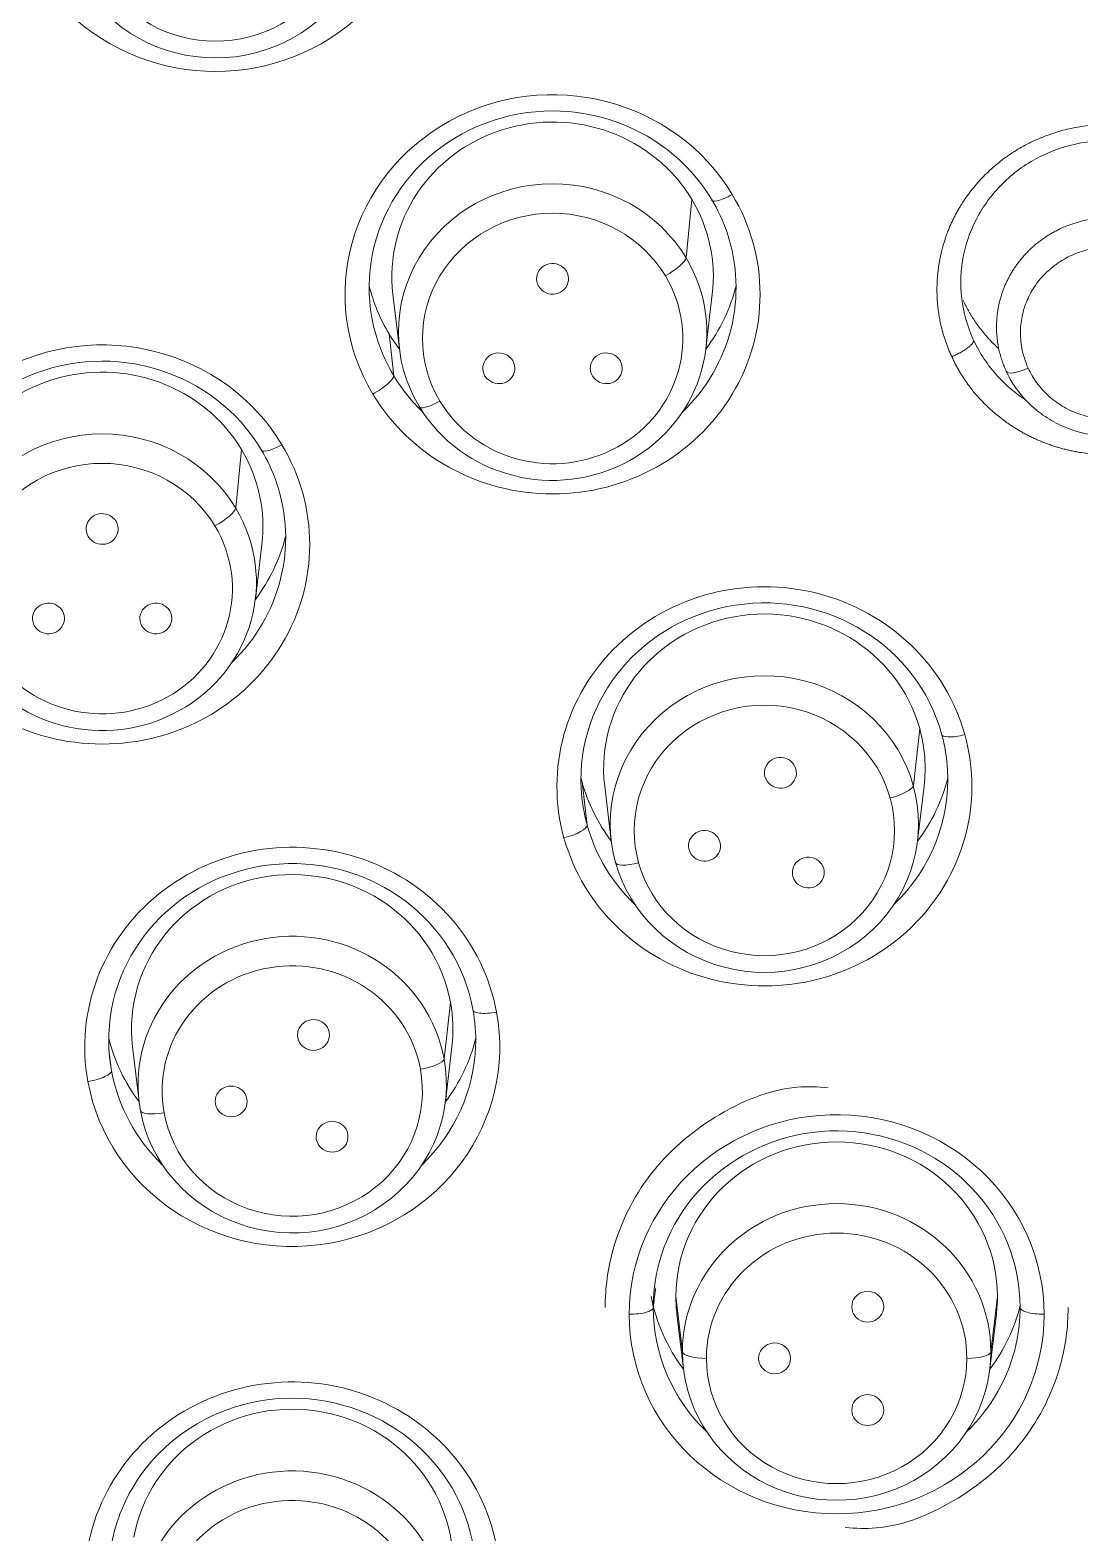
# Model space of a CAD drawing. Extents: x 19821 to 22981, y -91 to 2224.
# Drawn here: x 20761.35 to 20774.47, y 1210.34 to 1229.11 of the extents above; entities that cross this region are included whole.
import ezdxf

# ---------------------------------------------------------------- set-up
doc = ezdxf.new("R2010")
doc.units = 0
doc.header["$LTSCALE"] = 10
doc.header["$MEASUREMENT"] = 0
doc.layers.add('1', color=7, linetype='CONTINUOUS')

msp = doc.modelspace()

# ---------------------------------------------------------------- linework, layer by layer
at = {"layer": '1', "color": 7, "linetype": 'Continuous', "lineweight": 13}
for p, q in [((20769.55, 1226.265), (20769.621, 1226.996)), ((20765.895, 1224.793), (20765.838, 1225.315)), ((20763.921, 1223.141), (20763.991, 1223.872)), ((20772.39, 1219.675), (20772.469, 1220.387)), ((20768.313, 1219.181), (20768.25, 1219.718)), ((20766.525, 1216.262), (20766.606, 1216.968)), ((20762.369, 1216.114), (20762.337, 1216.381)), ((20769.422, 1213.294), (20769.504, 1212.602)), ((20773.44, 1213.294), (20773.358, 1212.602))]:
    msp.add_line(p, q, dxfattribs=at)
at = {"layer": '1', "color": 7, "linetype": 'Continuous', "lineweight": 18}
for p, q in [((20765.885, 1225.811), (20765.966, 1225.128)), ((20769.795, 1225.128), (20769.877, 1225.811)), ((20764.166, 1222.004), (20764.248, 1222.687)), ((20768.532, 1219.667), (20768.613, 1218.984)), ((20772.443, 1218.984), (20772.524, 1219.667)), ((20762.631, 1216.413), (20762.712, 1215.73)), ((20766.542, 1215.73), (20766.623, 1216.413)), ((20769.435, 1213.074), (20769.516, 1212.391)), ((20773.346, 1212.391), (20773.427, 1213.074))]:
    msp.add_line(p, q, dxfattribs=at)
for centre, major_axis, ratio, start_param, end_param in [((20744.931, 1212.861), (62.577, 0), 0.961262, 0, 3.141593), ((20744.931, 1212.247), (-60.5, 0), 0.961262, 2.420581, 4.712389), ((20744.931, 1212.384), (60, 0), 0.961262, 4.72417, 7.853982), ((20744.931, 1212.384), (-59.925, 0), 0.961262, 1.570796, 4.712389), ((20763.669, 1230.615), (-1.927, 0), 0.961262, 0.785398, 3.926991), ((20767.881, 1225.896), (2.293, 0), 0.961262, 0.523599, 3.45734), ((20767.881, 1226.031), (-2.009, 0), 0.961262, 3.665191, 6.39715), ((20767.881, 1225.339), (-1.927, 0), 0.961262, 3.665191, 6.806784), ((20767.881, 1226.031), (-2.009, 0), 0.961262, 3.027595, 3.665191), ((20767.881, 1225.896), (2.293, 0), 0.961262, 0.315747, 0.523599), ((20767.881, 1225.896), (2.293, 0), 0.961262, 5.496671, 6.598932), ((20767.881, 1225.339), (-1.927, 0), 0.961262, 0.523599, 3.665191), ((20767.881, 1226.449), (2.359, 0), 0.961262, 3.377883, 3.665191), ((20767.881, 1226.449), (2.359, 0), 0.961262, 5.65917, 6.046862), ((20762.252, 1222.771), (2.293, 0), 0.961262, 0.523599, 3.45734), ((20767.881, 1225.896), (2.293, 0), 0.961262, 3.45734, 3.665191), ((20767.881, 1226.449), (2.359, 0), 0.961262, 3.665191, 3.765575), ((20762.252, 1222.907), (-2.009, 0), 0.961262, 3.665191, 6.39715), ((20773.825, 1224.971), (-0.272, -0.126), 0.251833, 6.238278, 7.737806), ((20767.881, 1225.896), (2.293, 0), 0.961262, 3.665191, 3.928082), ((20762.252, 1222.215), (-1.927, 0), 0.961262, 3.665191, 6.806784), ((20762.252, 1222.907), (-2.009, 0), 0.961262, 3.027595, 3.665191), ((20762.252, 1222.771), (2.293, 0), 0.961262, 0.315747, 0.523599), ((20762.252, 1222.771), (2.293, 0), 0.961262, 5.496717, 6.598932), ((20762.252, 1222.215), (-1.927, 0), 0.961262, 0.523599, 3.665191), ((20762.252, 1223.325), (2.359, 0), 0.961262, 5.65917, 6.046862), ((20770.528, 1219.752), (2.293, 0), 0.961262, 0.261799, 3.19554), ((20770.528, 1219.887), (-2.009, 0), 0.961262, 3.403392, 6.397133), ((20770.528, 1219.195), (-1.927, 0), 0.961262, 3.403392, 6.544985), ((20770.528, 1219.887), (-2.009, 0), 0.961262, 3.027579, 3.403392), ((20770.528, 1219.752), (2.293, 0), 0.961262, 0.053948, 0.261799), ((20770.528, 1220.305), (2.359, 0), 0.961262, 3.377866, 3.403392), ((20770.528, 1219.752), (2.293, 0), 0.961262, 5.496708, 6.337133), ((20770.528, 1220.305), (2.359, 0), 0.961262, 5.659203, 6.046846), ((20770.528, 1219.752), (2.293, 0), 0.961262, 3.19554, 3.403392), ((20770.528, 1220.305), (2.359, 0), 0.961262, 3.403392, 3.765608), ((20770.528, 1219.195), (-1.927, 0), 0.961262, 0.261799, 3.403392), ((20770.528, 1219.752), (2.293, 0), 0.961262, 3.403392, 3.928073), ((20764.627, 1216.497), (2.293, 0), 0.961262, 0.174533, 3.108274), ((20764.627, 1216.632), (-2.009, 0), 0.961262, 3.316126, 6.397145), ((20764.627, 1215.941), (-1.927, 0), 0.961262, 3.316126, 6.457718), ((20764.627, 1216.632), (-2.009, 0), 0.961262, 3.02759, 3.316126), ((20764.627, 1216.497), (2.293, 0), 0.961262, 6.249866, 6.457718), ((20764.627, 1216.497), (2.293, 0), 0.961262, 3.108274, 3.316126), ((20764.627, 1217.05), (2.359, 0), 0.961262, 3.377927, 3.76557), ((20764.627, 1216.497), (2.293, 0), 0.961262, 5.49672, 6.249866), ((20764.627, 1217.05), (2.359, 0), 0.961262, 5.659214, 6.046857), ((20764.627, 1215.941), (-1.927, 0), 0.961262, 0.174533, 3.316126), ((20764.627, 1216.497), (2.293, 0), 0.961262, 3.316126, 3.928086), ((20771.431, 1213.073), (2.593, 0), 0.961262, 1.602654, 3.141593), ((20771.431, 1213.159), (2.293, 0), 0.961262, 0, 2.933741), ((20771.431, 1213.294), (-2.009, 0), 0.961262, 3.141593, 6.283185), ((20771.431, 1212.602), (-1.927, 0), 0.961262, 3.141593, 6.283185), ((20771.431, 1213.712), (2.359, 0), 0.961262, 3.325572, 3.765591), ((20771.431, 1213.294), (-2.009, 0), 0.961262, 0, 0.113981), ((20771.431, 1213.294), (-2.009, 0), 0.961262, 3.027612, 3.141593), ((20771.431, 1213.159), (2.293, 0), 0.961262, 3.141593, 3.92811), ((20771.431, 1213.712), (2.359, 0), 0.961262, 5.659186, 6.046878), ((20771.431, 1213.159), (2.293, 0), 0.961262, 6.075333, 6.283185), ((20771.431, 1213.159), (2.293, 0), 0.961262, 5.496699, 6.075333), ((20771.431, 1212.602), (-1.927, 0), 0.961262, 0, 3.141593), ((20764.627, 1209.82), (2.293, 0), 0.961262, 6.108652, 9.042393), ((20764.627, 1209.956), (-2.009, 0), 0.961262, 3.027633, 6.108652), ((20764.627, 1209.264), (-1.927, 0), 0.961262, 2.96706, 6.108652), ((20764.627, 1209.82), (2.293, 0), 0.961262, 2.759208, 2.96706)]:
    msp.add_ellipse(centre, major_axis=major_axis, ratio=ratio, start_param=start_param, end_param=end_param, dxfattribs=at)
at = {"layer": '1', "color": 7, "linetype": 'Continuous', "lineweight": 13}
for centre, major_axis, ratio, start_param, end_param in [((20744.931, 1212.247), (-59.425, 0), 0.961262, 1.570796, 4.70194), ((20744.931, 1212.247), (-57.948, 0), 0.961262, 1.579187, 4.712389), ((20744.931, 1212.291), (57.403, 0), 0.961262, 4.721079, 7.853982), ((20763.669, 1231.086), (2.593, 0), 0.961262, 3.926991, 7.068583), ((20763.669, 1230.535), (-1.627, 0), 0.961262, 0.785398, 3.926991), ((20767.881, 1225.81), (2.593, 0), 0.961262, 0.523599, 3.665191), ((20767.881, 1225.81), (2.593, 0), 0.961262, 3.665191, 6.806784), ((20767.881, 1225.259), (-1.627, 0), 0.961262, 3.665191, 6.806784), ((20770.126, 1227.139), (0.257, 0.154), 0.238709, 2.966593, 4.569987), ((20769.29, 1226.124), (-0.257, -0.154), 0.238709, 1.428394, 2.966593), ((20767.881, 1225.259), (-1.627, 0), 0.961262, 0.523599, 3.665191), ((20762.252, 1222.686), (2.593, 0), 0.961262, 0.523599, 3.665191), ((20765.635, 1224.647), (-0.257, -0.154), 0.238709, 1.428394, 3.031788), ((20766.471, 1224.559), (0.257, 0.154), 0.238709, 3.031788, 4.569987), ((20762.252, 1222.686), (2.593, 0), 0.961262, 3.665191, 6.806784), ((20762.252, 1222.135), (-1.627, 0), 0.961262, 3.665191, 6.806784), ((20764.497, 1224.015), (0.257, 0.154), 0.238709, 2.966593, 4.569987), ((20763.661, 1223), (-0.257, -0.154), 0.238709, 1.428394, 2.966593), ((20762.252, 1222.135), (-1.627, 0), 0.961262, 0.523599, 3.665191), ((20770.528, 1219.666), (2.593, 0), 0.961262, 0.261799, 3.403392), ((20770.528, 1219.115), (-1.627, 0), 0.961262, 3.403392, 6.544985), ((20773.033, 1220.394), (0.289, 0.081), 0.266245, 3.034916, 4.63831), ((20770.528, 1219.666), (2.593, 0), 0.961262, 3.403392, 6.544985), ((20772.1, 1219.603), (-0.289, -0.081), 0.266245, 1.496717, 3.034916), ((20770.528, 1219.115), (-1.627, 0), 0.961262, 0.261799, 3.403392), ((20764.627, 1216.412), (2.593, 0), 0.961262, 0.174533, 3.316126), ((20768.023, 1219.104), (-0.289, -0.081), 0.266245, 1.496717, 3.10011), ((20768.956, 1218.793), (0.289, 0.081), 0.266245, 3.10011, 4.63831), ((20764.627, 1215.861), (-1.627, 0), 0.961262, 3.316126, 6.457718), ((20764.627, 1216.412), (2.593, 0), 0.961262, 3.316126, 6.457718), ((20767.181, 1216.927), (0.295, 0.054), 0.27145, 3.059244, 4.662637), ((20766.23, 1216.215), (-0.295, -0.054), 0.27145, 1.521045, 3.059244), ((20762.073, 1216.062), (-0.295, -0.054), 0.27145, 1.521045, 3.124438), ((20764.627, 1215.861), (-1.627, 0), 0.961262, 0.174533, 3.316126), ((20763.024, 1215.672), (0.295, 0.054), 0.27145, 3.124438, 4.662637), ((20771.431, 1213.073), (2.593, 0), 0.961262, 0, 1.602654), ((20771.431, 1212.522), (-1.627, 0), 0.961262, 3.141593, 6.283185), ((20771.431, 1213.159), (2.293, 0), 0.961262, 2.933741, 3.141593), ((20768.838, 1213.156), (0.3, 0), 0.275637, 4.712389, 6.315782), ((20771.431, 1213.073), (2.593, 0), 0.961262, 3.141593, 6.283185), ((20774.024, 1213.156), (-0.3, 0), 0.275637, 6.250588, 7.853982), ((20769.804, 1212.605), (-0.3, 0), 0.275637, 0.032597, 1.570796), ((20771.431, 1212.522), (-1.627, 0), 0.961262, 0, 3.141593), ((20773.058, 1212.605), (0.3, 0), 0.275637, 4.712389, 6.250588), ((20764.627, 1209.735), (2.593, 0), 0.961262, 6.108652, 9.250245), ((20764.627, 1209.184), (-1.627, 0), 0.961262, 2.96706, 6.108652)]:
    msp.add_ellipse(centre, major_axis=major_axis, ratio=ratio, start_param=start_param, end_param=end_param, dxfattribs=at)
at = {"layer": '1', "color": 7, "linetype": 'Continuous', "lineweight": 18}
for points, knots in [([(20807.83, 1218.028), (20807.83, 1219.202), (20807.795, 1220.363), (20807.656, 1222.66), (20807.554, 1223.794), (20807.287, 1226.034), (20807.122, 1227.139), (20806.734, 1229.315), (20806.511, 1230.387), (20806.012, 1232.495), (20805.735, 1233.531), (20805.133, 1235.567), (20804.808, 1236.566), (20804.112, 1238.525), (20803.372, 1240.445), (20802.141, 1243.205), (20800.801, 1245.84), (20799.367, 1248.351), (20797.85, 1250.736), (20796.261, 1252.994), (20794.612, 1255.126), (20792.914, 1257.134), (20791.755, 1258.391), (20790.88, 1259.304), (20790.44, 1259.753), (20789.924, 1260.264), (20789.665, 1260.516), (20789.536, 1260.641), (20789.471, 1260.704), (20789.439, 1260.735), (20789.423, 1260.75), (20789.415, 1260.758), (20789.411, 1260.762), (20789.409, 1260.764), (20789.408, 1260.765), (20789.407, 1260.765), (20789.407, 1260.766), (20789.407, 1260.766), (20787.905, 1262.209), (20786.333, 1263.573), (20783.069, 1266.133), (20781.375, 1267.33), (20777.888, 1269.547), (20776.093, 1270.567), (20772.423, 1272.426), (20770.547, 1273.265), (20766.734, 1274.756), (20764.797, 1275.409), (20760.882, 1276.526), (20758.904, 1276.991), (20754.926, 1277.733), (20752.927, 1278.01), (20748.926, 1278.379), (20746.924, 1278.47), (20744.931, 1278.47)], [0, 0, 0, 0, 0.03125, 0.03125, 0.0625, 0.0625, 0.09375, 0.09375, 0.125, 0.125, 0.15625, 0.15625, 0.1875, 0.1875, 0.21875, 0.25, 0.28125, 0.3125, 0.34375, 0.375, 0.40625, 0.4375, 0.46875, 0.46875, 0.484375, 0.492187, 0.496094, 0.498047, 0.499023, 0.499512, 0.499756, 0.499878, 0.499939, 0.499969, 0.499985, 0.499992, 0.499992, 0.5, 0.5, 0.5625, 0.5625, 0.625, 0.625, 0.6875, 0.6875, 0.75, 0.75, 0.8125, 0.8125, 0.875, 0.875, 0.9375, 0.9375, 1, 1, 1, 1]), ([(20773.143, 1225.236), (20773.14, 1225.243), (20773.065, 1225.408), (20772.967, 1225.762), (20772.989, 1226.304), (20773.184, 1226.822), (20773.533, 1227.26), (20774.002, 1227.575), (20774.55, 1227.74), (20775.123, 1227.738), (20775.669, 1227.57), (20776.137, 1227.25), (20776.395, 1226.921), (20776.498, 1226.718), (20776.517, 1226.679)], [0, 0, 0, 0, 0.003644, 0.097361, 0.19475, 0.292493, 0.390173, 0.487867, 0.585548, 0.683258, 0.780902, 0.878622, 0.976589, 1, 1, 1, 1]), ([(20776.142, 1225.958), (20776.14, 1225.963), (20776.135, 1225.974), (20776.128, 1225.989), (20776.12, 1226.004), (20776.112, 1226.02), (20776.074, 1226.09), (20775.993, 1226.216), (20775.843, 1226.383), (20775.653, 1226.534), (20775.421, 1226.659), (20775.153, 1226.745), (20774.854, 1226.777), (20774.537, 1226.746), (20774.311, 1226.671), (20774.177, 1226.605), (20774.125, 1226.577), (20774.075, 1226.548), (20774.028, 1226.516), (20773.981, 1226.484), (20773.937, 1226.449), (20773.895, 1226.414), (20773.854, 1226.377), (20773.815, 1226.339), (20773.779, 1226.3), (20773.744, 1226.26), (20773.711, 1226.22), (20773.68, 1226.178), (20773.651, 1226.136), (20773.624, 1226.093), (20773.598, 1226.05), (20773.575, 1226.007), (20773.554, 1225.963), (20773.534, 1225.919), (20773.516, 1225.875), (20773.5, 1225.83), (20773.486, 1225.786), (20773.473, 1225.742), (20773.462, 1225.698), (20773.453, 1225.654), (20773.445, 1225.61), (20773.439, 1225.566), (20773.434, 1225.523), (20773.431, 1225.481), (20773.429, 1225.438), (20773.428, 1225.397), (20773.429, 1225.355), (20773.431, 1225.315), (20773.435, 1225.275), (20773.439, 1225.235), (20773.445, 1225.196), (20773.451, 1225.158), (20773.459, 1225.121), (20773.468, 1225.084), (20773.477, 1225.048), (20773.488, 1225.012), (20773.499, 1224.978), (20773.511, 1224.944), (20773.524, 1224.911), (20773.537, 1224.879), (20773.546, 1224.858), (20773.551, 1224.848)], [0, 0, 0, 0, 0.003868, 0.007805, 0.01181, 0.015885, 0.020029, 0.067464, 0.118837, 0.174144, 0.233385, 0.296555, 0.363653, 0.434676, 0.50962, 0.522978, 0.536217, 0.549335, 0.562333, 0.575212, 0.58797, 0.600609, 0.613128, 0.625526, 0.637805, 0.649964, 0.662003, 0.673923, 0.685722, 0.697401, 0.708961, 0.7204, 0.73172, 0.74292, 0.754, 0.76496, 0.7758, 0.78652, 0.797121, 0.807601, 0.817962, 0.828202, 0.838323, 0.848324, 0.858205, 0.867966, 0.877608, 0.887129, 0.896531, 0.905812, 0.914974, 0.924016, 0.932938, 0.941741, 0.950423, 0.958985, 0.967428, 0.975751, 0.983954, 0.992037, 1, 1, 1, 1]), ([(20773.551, 1224.848), (20773.554, 1224.842), (20773.559, 1224.831), (20773.567, 1224.815), (20773.574, 1224.8), (20773.582, 1224.785), (20773.617, 1224.72), (20773.691, 1224.604), (20773.83, 1224.444), (20774.011, 1224.293), (20774.236, 1224.163), (20774.504, 1224.069), (20774.81, 1224.028), (20775.141, 1224.056), (20775.378, 1224.133), (20775.517, 1224.201), (20775.569, 1224.229), (20775.618, 1224.259), (20775.666, 1224.29), (20775.713, 1224.323), (20775.757, 1224.357), (20775.799, 1224.393), (20775.84, 1224.43), (20775.879, 1224.468), (20775.916, 1224.507), (20775.95, 1224.547), (20775.983, 1224.587), (20776.014, 1224.629), (20776.043, 1224.671), (20776.07, 1224.714), (20776.096, 1224.757), (20776.119, 1224.8), (20776.141, 1224.844), (20776.16, 1224.888), (20776.178, 1224.933), (20776.194, 1224.977), (20776.208, 1225.021), (20776.221, 1225.066), (20776.232, 1225.11), (20776.241, 1225.154), (20776.249, 1225.197), (20776.255, 1225.241), (20776.26, 1225.284), (20776.263, 1225.327), (20776.265, 1225.369), (20776.265, 1225.411), (20776.264, 1225.452), (20776.262, 1225.492), (20776.259, 1225.533), (20776.254, 1225.572), (20776.249, 1225.611), (20776.242, 1225.649), (20776.234, 1225.686), (20776.226, 1225.723), (20776.216, 1225.759), (20776.206, 1225.794), (20776.195, 1225.829), (20776.183, 1225.862), (20776.17, 1225.895), (20776.157, 1225.927), (20776.147, 1225.948), (20776.142, 1225.958)], [0, 0, 0, 0, 0.004262, 0.008395, 0.012399, 0.016275, 0.020023, 0.063396, 0.111868, 0.165437, 0.224099, 0.287852, 0.356691, 0.430612, 0.509612, 0.522991, 0.53625, 0.549388, 0.562405, 0.575301, 0.588077, 0.600731, 0.613265, 0.625678, 0.63797, 0.650141, 0.662192, 0.674122, 0.68593, 0.697618, 0.709186, 0.720632, 0.731957, 0.743162, 0.754246, 0.765209, 0.776051, 0.786772, 0.797372, 0.807852, 0.81821, 0.828448, 0.838565, 0.848561, 0.858436, 0.868191, 0.877824, 0.887337, 0.896728, 0.905999, 0.915149, 0.924178, 0.933086, 0.941874, 0.95054, 0.959086, 0.96751, 0.975814, 0.983997, 0.992059, 1, 1, 1, 1]), ([(20773.012, 1225.735), (20773.018, 1225.723), (20773.03, 1225.698), (20773.048, 1225.661), (20773.068, 1225.624), (20773.088, 1225.588), (20773.109, 1225.552), (20773.132, 1225.517), (20773.155, 1225.481), (20773.178, 1225.447), (20773.203, 1225.412), (20773.229, 1225.378), (20773.255, 1225.345), (20773.282, 1225.312), (20773.31, 1225.28), (20773.339, 1225.248), (20773.368, 1225.216), (20773.399, 1225.186), (20773.427, 1225.158), (20773.445, 1225.141), (20773.453, 1225.134)], [0, 0, 0, 0, 0.055332, 0.110788, 0.166368, 0.222071, 0.277898, 0.333848, 0.389922, 0.446119, 0.50244, 0.558884, 0.615452, 0.672143, 0.728958, 0.785896, 0.842957, 0.900142, 0.95745, 1, 1, 1, 1]), ([(20771.326, 1215.901), (20771.194, 1215.916), (20770.702, 1215.929), (20769.876, 1215.578), (20769.051, 1214.866), (20768.616, 1213.983), (20768.539, 1213.402), (20768.538, 1213.156)], [0, 0, 0, 0, 0.08817, 0.336361, 0.584546, 0.832022, 1, 1, 1, 1]), ([(20771.536, 1210.411), (20771.668, 1210.397), (20772.16, 1210.383), (20772.986, 1210.734), (20773.811, 1211.446), (20774.246, 1212.329), (20774.323, 1212.91), (20774.324, 1213.156)], [0, 0, 0, 0, 0.08817, 0.336361, 0.584546, 0.832022, 1, 1, 1, 1])]:
    msp.add_open_spline(points, degree=3, knots=knots, dxfattribs=at)
at = {"layer": '1', "color": 7, "linetype": 'Continuous', "lineweight": 13}
for points, degree, knots in [([(20772.87, 1225.031), (20772.696, 1225.406), (20772.68, 1226.016), (20772.751, 1226.418), (20772.826, 1226.608), (20772.979, 1226.991), (20773.569, 1227.588), (20774.349, 1227.921), (20775.204, 1227.942), (20775.601, 1227.795), (20775.796, 1227.723), (20775.976, 1227.613), (20776.153, 1227.505), (20776.616, 1227.085), (20776.791, 1226.709)], 2, [0, 0, 0, 0.125, 0.1875, 0.25, 0.25, 0.375, 0.5, 0.625, 0.75, 0.75, 0.8125, 0.8125, 0.875, 1, 1, 1]), ([(20776.791, 1226.709), (20776.964, 1226.333), (20776.98, 1225.724), (20776.91, 1225.321), (20776.834, 1225.131), (20776.682, 1224.749), (20776.092, 1224.152), (20775.312, 1223.818), (20774.457, 1223.798), (20774.06, 1223.945), (20773.864, 1224.017), (20773.684, 1224.126), (20773.507, 1224.235), (20773.044, 1224.654), (20772.87, 1225.031)], 2, [0, 0, 0, 0.125, 0.1875, 0.25, 0.25, 0.375, 0.5, 0.625, 0.75, 0.75, 0.8125, 0.8125, 0.875, 1, 1, 1]), ([(20773.825, 1224.888), (20773.795, 1224.952), (20773.772, 1225.019), (20773.739, 1225.157), (20773.73, 1225.227), (20773.726, 1225.368), (20773.732, 1225.438), (20773.756, 1225.577), (20773.776, 1225.645), (20773.828, 1225.777), (20773.861, 1225.84), (20773.939, 1225.959), (20773.985, 1226.015), (20774.085, 1226.117), (20774.141, 1226.163), (20774.261, 1226.244), (20774.325, 1226.279), (20774.458, 1226.337), (20774.528, 1226.359), (20774.671, 1226.39), (20774.744, 1226.399), (20774.891, 1226.403), (20774.964, 1226.397), (20775.108, 1226.374), (20775.179, 1226.355), (20775.316, 1226.304), (20775.382, 1226.273), (20775.506, 1226.198), (20775.564, 1226.154), (20775.67, 1226.057), (20775.718, 1226.004), (20775.803, 1225.889), (20775.839, 1225.827), (20775.869, 1225.763)], 3, [0, 0, 0, 0, 0.0625, 0.0625, 0.125, 0.125, 0.1875, 0.1875, 0.25, 0.25, 0.3125, 0.3125, 0.375, 0.375, 0.4375, 0.4375, 0.5, 0.5, 0.5625, 0.5625, 0.625, 0.625, 0.6875, 0.6875, 0.75, 0.75, 0.8125, 0.8125, 0.875, 0.875, 0.9375, 0.9375, 1, 1, 1, 1]), ([(20775.869, 1225.763), (20775.899, 1225.699), (20775.922, 1225.632), (20775.954, 1225.494), (20775.963, 1225.424), (20775.967, 1225.283), (20775.962, 1225.213), (20775.937, 1225.074), (20775.917, 1225.006), (20775.865, 1224.874), (20775.832, 1224.811), (20775.754, 1224.692), (20775.709, 1224.636), (20775.608, 1224.534), (20775.552, 1224.488), (20775.433, 1224.407), (20775.369, 1224.372), (20775.235, 1224.314), (20775.165, 1224.292), (20775.022, 1224.261), (20774.949, 1224.252), (20774.803, 1224.249), (20774.729, 1224.254), (20774.585, 1224.277), (20774.514, 1224.296), (20774.377, 1224.347), (20774.312, 1224.378), (20774.188, 1224.453), (20774.13, 1224.497), (20774.023, 1224.594), (20773.975, 1224.647), (20773.891, 1224.762), (20773.854, 1224.824), (20773.825, 1224.888)], 3, [0, 0, 0, 0, 0.0625, 0.0625, 0.125, 0.125, 0.1875, 0.1875, 0.25, 0.25, 0.3125, 0.3125, 0.375, 0.375, 0.4375, 0.4375, 0.5, 0.5, 0.5625, 0.5625, 0.625, 0.625, 0.6875, 0.6875, 0.75, 0.75, 0.8125, 0.8125, 0.875, 0.875, 0.9375, 0.9375, 1, 1, 1, 1]), ([(20773.779, 1224.499), (20773.696, 1224.555), (20773.47, 1224.733), (20773.265, 1224.994), (20773.162, 1225.197), (20773.143, 1225.236)], 3, [0, 0, 0, 0, 0.303218, 0.866164, 1, 1, 1, 1])]:
    msp.add_open_spline(points, degree=degree, knots=knots, dxfattribs=at)
at = {"layer": '1', "color": 7, "linetype": 'Continuous', "lineweight": 18}
for points, degree in [([(20768.054, 1226.1), (20768.027, 1226.138), (20767.967, 1226.192), (20767.835, 1226.204), (20767.725, 1226.144), (20767.668, 1226.027), (20767.686, 1225.949), (20767.707, 1225.908)], 3), ([(20767.707, 1225.908), (20767.734, 1225.87), (20767.794, 1225.816), (20767.927, 1225.804), (20768.037, 1225.864), (20768.093, 1225.981), (20768.075, 1226.058), (20768.054, 1226.1)], 3), ([(20767.383, 1224.983), (20767.356, 1225.021), (20767.296, 1225.074), (20767.163, 1225.086), (20767.054, 1225.026), (20766.997, 1224.909), (20767.015, 1224.832), (20767.036, 1224.79)], 3), ([(20768.725, 1224.983), (20768.699, 1225.021), (20768.639, 1225.074), (20768.506, 1225.086), (20768.396, 1225.026), (20768.339, 1224.909), (20768.357, 1224.832), (20768.379, 1224.79)], 3), ([(20767.036, 1224.79), (20767.063, 1224.752), (20767.123, 1224.699), (20767.256, 1224.686), (20767.365, 1224.747), (20767.422, 1224.864), (20767.404, 1224.941), (20767.383, 1224.983)], 3), ([(20768.379, 1224.79), (20768.405, 1224.752), (20768.465, 1224.699), (20768.598, 1224.686), (20768.708, 1224.747), (20768.764, 1224.864), (20768.746, 1224.941), (20768.725, 1224.983)], 3), ([(20762.425, 1222.976), (20762.398, 1223.014), (20762.338, 1223.067), (20762.205, 1223.08), (20762.096, 1223.02), (20762.039, 1222.903), (20762.057, 1222.825), (20762.078, 1222.784)], 3), ([(20762.078, 1222.784), (20762.105, 1222.745), (20762.165, 1222.692), (20762.298, 1222.68), (20762.407, 1222.74), (20762.464, 1222.857), (20762.446, 1222.934), (20762.425, 1222.976)], 3), ([(20761.754, 1221.858), (20761.727, 1221.897), (20761.667, 1221.95), (20761.534, 1221.962), (20761.424, 1221.902), (20761.368, 1221.785), (20761.386, 1221.708), (20761.407, 1221.666)], 3), ([(20761.407, 1221.666), (20761.434, 1221.628), (20761.494, 1221.575), (20761.626, 1221.562), (20761.736, 1221.623), (20761.793, 1221.74), (20761.775, 1221.817), (20761.754, 1221.858)], 3), ([(20763.096, 1221.858), (20763.069, 1221.897), (20763.009, 1221.95), (20762.877, 1221.962), (20762.767, 1221.902), (20762.71, 1221.785), (20762.728, 1221.708), (20762.749, 1221.666)], 3), ([(20762.749, 1221.666), (20762.776, 1221.628), (20762.836, 1221.575), (20762.969, 1221.562), (20763.079, 1221.623), (20763.135, 1221.74), (20763.117, 1221.817), (20763.096, 1221.858)], 3), ([(20770.922, 1219.885), (20770.906, 1219.928), (20770.863, 1219.994), (20770.738, 1220.039), (20770.616, 1220.009), (20770.53, 1219.91), (20770.526, 1219.831), (20770.535, 1219.785)], 3), ([(20770.535, 1219.785), (20770.551, 1219.742), (20770.594, 1219.675), (20770.719, 1219.63), (20770.842, 1219.661), (20770.928, 1219.76), (20770.931, 1219.839), (20770.922, 1219.885)], 3), ([(20769.973, 1218.972), (20769.957, 1219.016), (20769.914, 1219.082), (20769.789, 1219.127), (20769.667, 1219.096), (20769.58, 1218.997), (20769.577, 1218.918), (20769.586, 1218.873)], 3), ([(20769.586, 1218.873), (20769.602, 1218.829), (20769.645, 1218.763), (20769.77, 1218.718), (20769.892, 1218.749), (20769.979, 1218.847), (20769.982, 1218.927), (20769.973, 1218.972)], 3), ([(20771.269, 1218.638), (20771.254, 1218.682), (20771.21, 1218.748), (20771.085, 1218.793), (20770.963, 1218.762), (20770.877, 1218.663), (20770.874, 1218.584), (20770.883, 1218.539)], 3), ([(20770.883, 1218.539), (20770.898, 1218.495), (20770.942, 1218.429), (20771.067, 1218.384), (20771.189, 1218.415), (20771.275, 1218.514), (20771.279, 1218.593), (20771.269, 1218.638)], 3), ([(20765.089, 1216.594), (20765.078, 1216.639), (20765.04, 1216.709), (20764.92, 1216.764), (20764.796, 1216.743), (20764.701, 1216.652), (20764.69, 1216.573), (20764.695, 1216.527)], 3), ([(20764.695, 1216.527), (20764.707, 1216.483), (20764.744, 1216.413), (20764.864, 1216.358), (20764.989, 1216.378), (20765.084, 1216.469), (20765.094, 1216.548), (20765.089, 1216.594)], 3), ([(20764.061, 1215.765), (20764.05, 1215.809), (20764.012, 1215.879), (20763.892, 1215.934), (20763.767, 1215.914), (20763.672, 1215.823), (20763.662, 1215.744), (20763.667, 1215.698)], 3), ([(20763.667, 1215.698), (20763.678, 1215.653), (20763.716, 1215.583), (20763.836, 1215.528), (20763.961, 1215.549), (20764.056, 1215.64), (20764.066, 1215.718), (20764.061, 1215.765)], 3), ([(20765.322, 1215.323), (20765.311, 1215.368), (20765.274, 1215.438), (20765.153, 1215.493), (20765.029, 1215.473), (20764.934, 1215.381), (20764.923, 1215.303), (20764.928, 1215.257)], 3), ([(20764.928, 1215.257), (20764.94, 1215.212), (20764.977, 1215.142), (20765.098, 1215.087), (20765.222, 1215.107), (20765.317, 1215.199), (20765.327, 1215.277), (20765.322, 1215.323)], 3), ([(20769.138, 1213.156), (20769.171, 1213.402)], 1), ([(20772.019, 1213.167), (20772.015, 1213.213), (20771.991, 1213.288), (20771.883, 1213.363), (20771.756, 1213.363), (20771.646, 1213.289), (20771.622, 1213.214), (20771.619, 1213.167)], 3), ([(20771.619, 1213.167), (20771.622, 1213.121), (20771.646, 1213.046), (20771.754, 1212.972), (20771.881, 1212.971), (20771.991, 1213.045), (20772.015, 1213.121), (20772.019, 1213.167)], 3), ([(20770.856, 1212.522), (20770.853, 1212.568), (20770.829, 1212.643), (20770.72, 1212.718), (20770.594, 1212.718), (20770.484, 1212.644), (20770.459, 1212.568), (20770.456, 1212.522)], 3), ([(20770.456, 1212.522), (20770.459, 1212.476), (20770.483, 1212.401), (20770.592, 1212.327), (20770.718, 1212.326), (20770.828, 1212.4), (20770.853, 1212.476), (20770.856, 1212.522)], 3), ([(20772.019, 1211.877), (20772.015, 1211.923), (20771.991, 1211.998), (20771.883, 1212.072), (20771.756, 1212.073), (20771.646, 1211.999), (20771.622, 1211.923), (20771.619, 1211.877)], 3), ([(20771.619, 1211.877), (20771.622, 1211.831), (20771.646, 1211.756), (20771.754, 1211.682), (20771.881, 1211.681), (20771.991, 1211.755), (20772.015, 1211.831), (20772.019, 1211.877)], 3)]:
    msp.add_open_spline(points, degree=degree, dxfattribs=at)
at = {"layer": '1', "color": 7, "linetype": 'Continuous', "lineweight": 13}
msp.add_rational_spline([(20772.87, 1225.031), (20773.04, 1225.103), (20773.155, 1225.19), (20773.143, 1225.236)], [1.18944285877, 0.936860439386, 0.936852380667, 1.18941868261], degree=3, dxfattribs=at)

doc.saveas('drawing.dxf')
